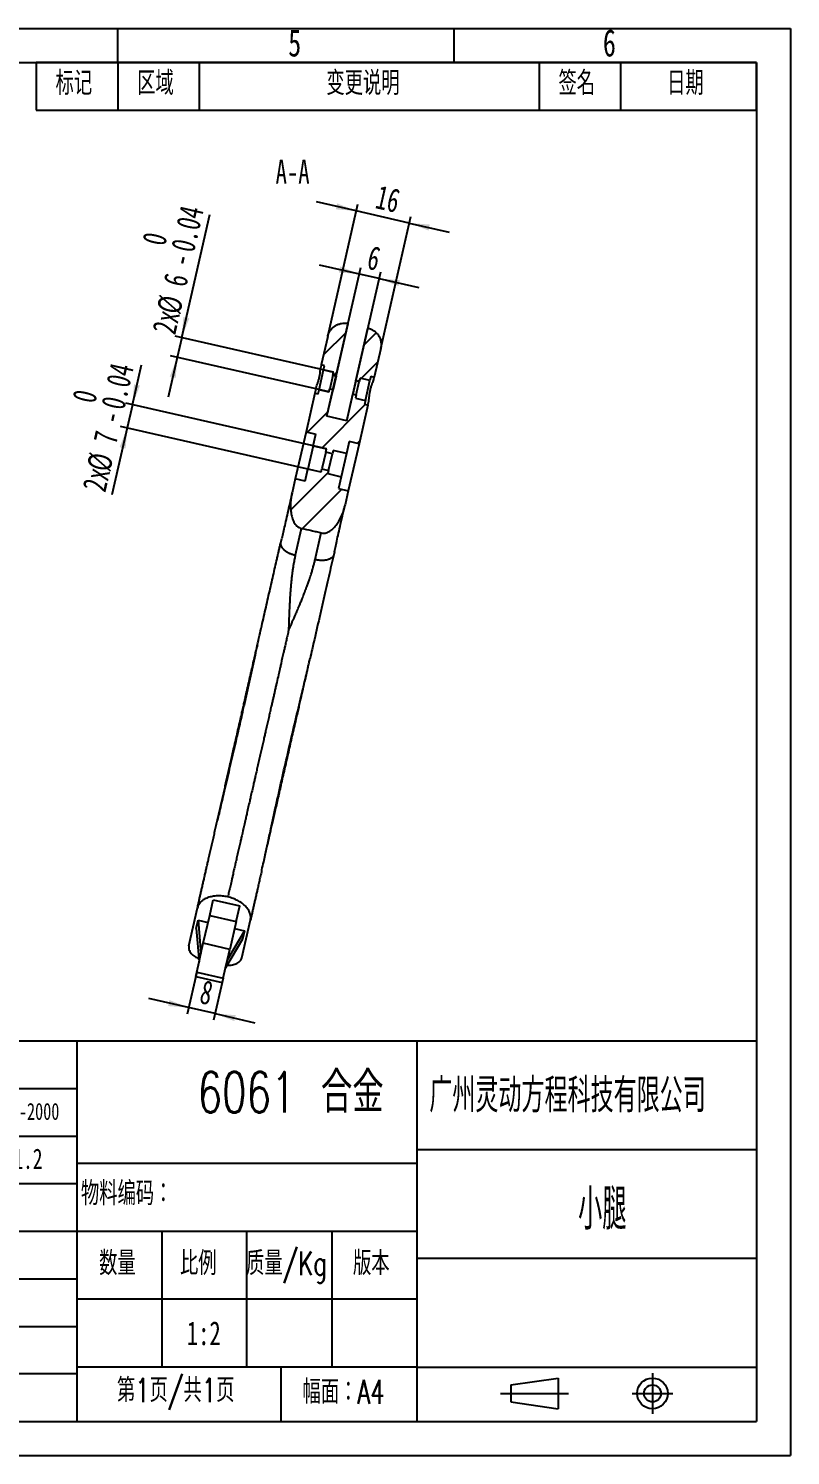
# Model space of a CAD drawing. Extents: x 0 to 297, y 0 to 210.
# Drawn here: x 184.9 to 297, y 0 to 210 of the extents above; entities that cross this region are included whole.
import ezdxf

# ---------------------------------------------------------------- set-up
doc = ezdxf.new("R2010")
doc.units = 0
doc.linetypes.add('SLD-中心线', pattern=[34.29, 30.48, -1.27, 1.27, -1.27])
doc.linetypes.add('SLD-实线', pattern=[0])
doc.layers.get('0').update_dxf_attribs({"linetype": 'CONTINUOUS'})
for name, color, linetype in [('中心线', 6, 'SLD-中心线'), ('图框', 7, 'SLD-实线'), ('尺寸线', 5, 'SLD-实线'), ('粗实线', 7, 'SLD-实线'), ('细实线', 7, 'SLD-实线')]:
    doc.layers.add(name, color=color, linetype=linetype)
doc.styles.add('SLDTEXTSTYLE0', font='TXT', dxfattribs={"width": 0.7, "bigfont": 'bigfont'})
doc.styles.add('SLDTEXTSTYLE1', font='TXT', dxfattribs={"width": 0.7})
doc.styles.add('SLDTEXTSTYLE2', font='TXT', dxfattribs={"width": 0.616621, "bigfont": 'bigfont'})
doc.styles.add('SLDTEXTSTYLE3', font='TXT', dxfattribs={"width": 0.538729, "bigfont": 'bigfont'})
doc.dimstyles.new('SLDDIMSTYLE5', dxfattribs={"dimtxt": 3.5, "dimasz": 3, "dimexe": 0, "dimexo": 0.0625, "dimgap": 0.875, "dimtad": 2, "dimlfac": 2, "dimrnd": 1e-09, "dimzin": 12, "dimtxsty": 'SLDTEXTSTYLE1', "dimsah": 1, "dimcen": 0.09, "dimazin": 3, "dimtol": 1, "dimtm": 0.04, "dimtfac": 1, "dimtmove": 0, "dimatfit": 3, "dimtolj": 1})
doc.dimstyles.new('SLDDIMSTYLE6', dxfattribs={"dimtxt": 3.5, "dimasz": 3, "dimexe": 0, "dimexo": 0.0625, "dimgap": 0.875, "dimtad": 2, "dimlfac": 2, "dimrnd": 1e-09, "dimzin": 12, "dimtxsty": 'SLDTEXTSTYLE1', "dimsah": 1, "dimcen": 0.09, "dimazin": 3, "dimtfac": 1, "dimtmove": 0, "dimatfit": 3, "dimtolj": 1, "dimtzin": 12})

# ---------------------------------------------------------------- blocks, each defined once
blk = doc.blocks.new('SW_TABLEANNOTATION_0')
at = {"layer": '细实线', "color": 0}
for p, q in [((0, 0), (0, -7)), ((0, 0), (12, 0)), ((0, 0), (0, -7)), ((106, 0), (0, 0)), ((12, 0), (12, -7)), ((12, 0), (24, 0)), ((24, 0), (24, -7)), ((24, 0), (74, 0)), ((74, 0), (74, -7)), ((74, 0), (86, 0)), ((86, 0), (86, -7)), ((86, 0), (106, 0)), ((106, 0), (106, -7)), ((106, -7), (106, 0)), ((0, -7), (12, -7)), ((0, -7), (106, -7)), ((12, -7), (24, -7)), ((24, -7), (74, -7)), ((74, -7), (86, -7)), ((86, -7), (106, -7))]:
    blk.add_line(p, q, dxfattribs=at)
at = {"layer": '细实线', "color": 0, "char_height": 3.5, "attachment_point": 1, "style": 'SLDTEXTSTYLE0'}
for s, insert in [('标记', (2.85, -1.28)), ('区域', (14.85, -1.28)), ('变更说明', (42.7, -1.28)), ('签名', (76.85, -1.28)), ('日期', (92.85, -1.28))]:
    blk.add_mtext(s, dxfattribs=dict(at, insert=insert))
blk = doc.blocks.new('SW_TABLEANNOTATION_1')
at = {"layer": '细实线', "color": 0}
for p, q in [((0, 0), (0, -7)), ((0, 0), (5, 0)), ((5, 0), (10, 0)), ((10, 0), (21, 0)), ((21, 0), (33, 0)), ((33, 0), (47, 0)), ((47, 0), (63, 0)), ((63, 0), (80, 0)), ((80, 0), (80, -7)), ((0, -7), (0, -14)), ((0, -7), (5, -7)), ((5, -7), (10, -7)), ((10, -7), (10, -14)), ((10, -7), (21, -7)), ((21, -7), (21, -14)), ((21, -7), (33, -7)), ((33, -7), (33, -14)), ((33, -7), (47, -7)), ((47, -7), (47, -14)), ((47, -7), (63, -7)), ((63, -7), (63, -14)), ((63, -7), (80, -7)), ((80, -7), (80, -14)), ((0, -14), (0, -21)), ((0, -14), (5, -14)), ((5, -14), (10, -14)), ((10, -14), (10, -21)), ((10, -14), (21, -14)), ((21, -14), (21, -21)), ((21, -14), (33, -14)), ((33, -14), (33, -21)), ((33, -14), (47, -14)), ((47, -14), (47, -21)), ((47, -14), (63, -14)), ((63, -14), (63, -21)), ((63, -14), (80, -14)), ((80, -14), (80, -21)), ((0, -21), (0, -28)), ((0, -21), (5, -21)), ((5, -21), (10, -21)), ((10, -21), (21, -21)), ((21, -21), (21, -28)), ((21, -21), (21, -28)), ((21, -21), (33, -21)), ((33, -21), (47, -21)), ((47, -21), (63, -21)), ((63, -21), (80, -21)), ((80, -21), (80, -28)), ((0, -28), (5, -28)), ((5, -28), (10, -28)), ((10, -28), (21, -28)), ((21, -28), (33, -28)), ((33, -28), (47, -28)), ((47, -28), (63, -28)), ((63, -28), (80, -28))]:
    blk.add_line(p, q, dxfattribs=at)
at = {"layer": '细实线', "color": 0, "attachment_point": 1}
for s, insert, char_height, style in [('未注线性尺寸公差', (27.75, -1.56), 3.5, 'SLDTEXTSTYLE0'), ('0-6', (3.13, -9.12), 2.5, 'SLDTEXTSTYLE1'), ('>6-30', (12.24, -9.12), 2.5, 'SLDTEXTSTYLE1'), ('>30-120', (22.64, -9.12), 2.5, 'SLDTEXTSTYLE1'), ('>120-400', (35.1, -9.12), 2.5, 'SLDTEXTSTYLE1'), ('>400-1000', (49.55, -9.12), 2.5, 'SLDTEXTSTYLE1'), ('>1000-2000', (65.5, -9.12), 2.5, 'SLDTEXTSTYLE1'), ('%%p', (1.91, -15.84), 3, 'SLDTEXTSTYLE1'), ('0.1', (4.14, -15.84), 3, 'SLDTEXTSTYLE1'), ('%%p', (12.41, -15.84), 3, 'SLDTEXTSTYLE1'), ('0.2', (14.64, -15.84), 3, 'SLDTEXTSTYLE1'), ('%%p', (23.91, -15.84), 3, 'SLDTEXTSTYLE1'), ('0.3', (26.14, -15.84), 3, 'SLDTEXTSTYLE1'), ('%%p', (36.91, -15.84), 3, 'SLDTEXTSTYLE1'), ('0.5', (39.14, -15.84), 3, 'SLDTEXTSTYLE1'), ('%%p', (51.92, -15.84), 3, 'SLDTEXTSTYLE1'), ('0.8', (54.14, -15.84), 3, 'SLDTEXTSTYLE1'), ('%%p', (68.41, -15.84), 3, 'SLDTEXTSTYLE1'), ('1.2', (70.64, -15.84), 3, 'SLDTEXTSTYLE1'), ('未注角度', (4.38, -22.56), 3.5, 'SLDTEXTSTYLE0'), ('%%p', (47.57, -22.56), 3.5, 'SLDTEXTSTYLE1'), ('1', (50.17, -22.56), 3.5, 'SLDTEXTSTYLE1'), ('%%d', (51.7, -22.56), 3.5, 'SLDTEXTSTYLE1')]:
    blk.add_mtext(s, dxfattribs=dict(at, insert=insert, char_height=char_height, style=style))
blk = doc.blocks.new('_D_6')
at = {"layer": '尺寸线'}
for p, q in [((207.42, 164.52), (211.55, 182.64)), ((229.75, 159.43), (206.45, 164.74)), ((207.42, 164.52), (206.76, 161.6)), ((229.09, 156.51), (205.78, 161.82)), ((206.76, 161.6), (205.42, 155.75))]:
    blk.add_line(p, q, dxfattribs=at)
for points in [[(207.42, 164.52), (208.53, 167.35), (207.65, 167.55)], [(206.76, 161.6), (205.65, 158.77), (206.53, 158.57)]]:
    blk.add_solid(points, dxfattribs=at)
at = {"layer": '尺寸线', "char_height": 3.5, "attachment_point": 1, "rotation": 77.1566, "style": 'SLDTEXTSTYLE1'}
for s, insert in [('0.04', (205.78, 177.66)), ('0', (201.53, 178.63)), ('-', (205.3, 175.56)), ('6', (204.63, 172.57)), ('%%c', (203.7, 168.56)), ('2x', (203.03, 165.57))]:
    blk.add_mtext(s, dxfattribs=dict(at, insert=insert))
blk = doc.blocks.new('_D_7')
at = {"layer": '尺寸线'}
for p, q in [((200.17, 154.64), (201.5, 160.49)), ((228.72, 148.13), (199.19, 154.86)), ((200.17, 154.64), (199.39, 151.22)), ((199.39, 151.22), (197.15, 141.39)), ((227.94, 144.72), (198.41, 151.45))]:
    blk.add_line(p, q, dxfattribs=at)
for points in [[(200.17, 154.64), (201.27, 157.46), (200.39, 157.66)], [(199.39, 151.22), (198.28, 148.4), (199.16, 148.2)]]:
    blk.add_solid(points, dxfattribs=at)
at = {"layer": '尺寸线', "char_height": 3.5, "attachment_point": 1, "rotation": 77.1566, "style": 'SLDTEXTSTYLE1'}
for s, insert in [('0.04', (195.49, 154.49)), ('0', (191.24, 155.46)), ('-', (195.01, 152.39)), ('7', (194.34, 149.4)), ('%%c', (193.41, 145.39)), ('2x', (192.75, 142.39))]:
    blk.add_mtext(s, dxfattribs=dict(at, insert=insert))
blk = doc.blocks.new('_D_8')
at = {"layer": '尺寸线'}
for p, q in [((233.56, 173.87), (227.71, 175.2)), ((228.79, 152.95), (233.78, 174.84)), ((231.71, 152.28), (236.71, 174.18)), ((236.48, 173.2), (233.56, 173.87)), ((236.48, 173.2), (242.33, 171.87))]:
    blk.add_line(p, q, dxfattribs=at)
for points in [[(233.56, 173.87), (230.73, 174.98), (230.53, 174.1)], [(236.48, 173.2), (239.31, 172.1), (239.51, 172.97)]]:
    blk.add_solid(points, dxfattribs=at)
at = {"layer": '尺寸线', "insert": (235.28, 178.11), "char_height": 3.5, "attachment_point": 1, "rotation": 347.1566, "style": 'SLDTEXTSTYLE1'}
blk.add_mtext('6', dxfattribs=at)
blk = doc.blocks.new('_D_9')
at = {"layer": '尺寸线'}
for p, q in [((233.11, 183.16), (227.26, 184.49)), ((228.9, 164.69), (233.34, 184.13)), ((240.91, 181.38), (233.11, 183.16)), ((236.7, 162.92), (241.13, 182.35)), ((240.91, 181.38), (246.76, 180.05))]:
    blk.add_line(p, q, dxfattribs=at)
for points in [[(233.11, 183.16), (230.29, 184.26), (230.09, 183.39)], [(240.91, 181.38), (243.74, 180.27), (243.94, 181.15)]]:
    blk.add_solid(points, dxfattribs=at)
at = {"layer": '尺寸线', "insert": (236.52, 187.01), "char_height": 3.5, "attachment_point": 1, "rotation": 347.1566, "style": 'SLDTEXTSTYLE1'}
blk.add_mtext('16', dxfattribs=at)
blk = doc.blocks.new('_D_10')
at = {"layer": '尺寸线'}
for p, q in [((209.62, 71.13), (208.21, 64.94)), ((213.52, 70.24), (212.11, 64.05)), ((208.43, 65.91), (202.58, 67.25)), ((212.33, 65.02), (208.43, 65.91)), ((212.33, 65.02), (218.18, 63.69))]:
    blk.add_line(p, q, dxfattribs=at)
for points in [[(208.43, 65.91), (205.61, 67.02), (205.41, 66.14)], [(212.33, 65.02), (215.16, 63.92), (215.36, 64.8)]]:
    blk.add_solid(points, dxfattribs=at)
at = {"layer": '尺寸线', "insert": (210.64, 70.04), "char_height": 3.5, "attachment_point": 1, "rotation": 347.1566, "style": 'SLDTEXTSTYLE1'}
blk.add_mtext('8', dxfattribs=at)

msp = doc.modelspace()

# ---------------------------------------------------------------- linework, layer by layer
at = {"color": 7, "linetype": 'SLD-实线'}
for p, q in [((230.1307, 158.8314), (231.8971, 166.579)), ((233.0557, 158.1646), (234.822, 165.9121)), ((228.9032, 164.6942), (227.9433, 160.484)), ((231.6024, 165.2863), (228.281, 161.9649)), ((236.0194, 165.2132), (234.262, 163.4558)), ((236.7031, 162.9159), (235.7432, 158.7057)), ((227.625, 156.8386), (228.2919, 159.7635)), ((227.9433, 160.484), (227.8614, 160.1245)), ((228.4308, 160.3729), (227.9433, 160.484)), ((228.2919, 159.7635), (228.4308, 160.3729)), ((228.2919, 159.7635), (229.7544, 159.4301)), ((236.2574, 160.961), (233.8033, 158.5069)), ((229.6432, 158.9426), (229.1987, 156.9926)), ((229.6432, 158.9426), (229.7544, 159.4301)), ((230.1307, 158.8314), (229.6432, 158.9426)), ((230.1307, 158.8314), (229.6862, 156.8815)), ((230.2763, 159.4701), (229.7292, 158.923)), ((233.0557, 158.1646), (232.6111, 156.2146)), ((233.5432, 158.0534), (233.0557, 158.1646)), ((233.0986, 156.1035), (233.5432, 158.0534)), ((233.6003, 158.3039), (233.3857, 158.0893)), ((233.6543, 158.5409), (233.5432, 158.0534)), ((235.1168, 158.2075), (233.6543, 158.5409)), ((234.4499, 155.2825), (235.1168, 158.2075)), ((235.2557, 158.8168), (235.1168, 158.2075)), ((235.2557, 158.8168), (235.7432, 158.7057)), ((235.6612, 158.3462), (235.7432, 158.7057)), ((226.9986, 156.3403), (225.7038, 150.6611)), ((227.1191, 156.3129), (226.9549, 156.1487)), ((227.1377, 156.9504), (226.9986, 156.3403)), ((226.9986, 156.3403), (227.4861, 156.2292)), ((227.1878, 157.1443), (227.1626, 157.0307)), ((227.4861, 156.2292), (227.625, 156.8386)), ((227.6411, 156.8349), (227.6192, 156.813)), ((229.0875, 156.5051), (227.625, 156.8386)), ((228.7898, 152.9501), (229.6862, 156.8815)), ((229.0875, 156.5051), (229.1987, 156.9926)), ((229.1987, 156.9926), (229.6862, 156.8815)), ((231.7148, 152.2832), (232.6111, 156.2146)), ((232.6111, 156.2146), (233.0986, 156.1035)), ((233.0986, 156.1035), (232.9874, 155.616)), ((232.9874, 155.616), (234.4499, 155.2825)), ((228.9503, 153.6539), (225.9103, 150.614)), ((234.4321, 154.6456), (228.0634, 148.2769)), ((234.7985, 154.562), (233.5037, 148.8828)), ((234.4499, 155.2825), (234.311, 154.6732)), ((234.7985, 154.562), (234.311, 154.6732)), ((234.7985, 154.562), (234.9376, 155.1721)), ((231.7148, 152.2832), (228.7898, 152.9501)), ((225.7038, 150.6611), (224.1256, 143.7387)), ((225.7038, 150.6611), (227.1663, 150.3276)), ((226.7662, 148.5727), (227.1663, 150.3276)), ((232.0412, 149.2162), (231.6411, 147.4612)), ((233.5037, 148.8828), (232.0412, 149.2162)), ((233.6053, 149.3287), (233.2233, 148.9467)), ((226.7662, 148.5727), (225.9882, 145.1602)), ((226.7662, 148.5727), (228.7161, 148.1281)), ((228.605, 147.6406), (228.0493, 145.2032)), ((228.605, 147.6406), (228.7161, 148.1281)), ((229.58, 147.4183), (228.605, 147.6406)), ((229.0242, 144.9809), (229.58, 147.4183)), ((229.6911, 147.9058), (229.58, 147.4183)), ((231.6411, 147.4612), (229.6911, 147.9058)), ((231.6411, 147.4612), (230.8631, 144.0488)), ((233.5037, 148.8828), (231.9254, 141.9604)), ((225.588, 143.4053), (225.9882, 145.1602)), ((227.9381, 144.7157), (225.9882, 145.1602)), ((227.9381, 144.7157), (228.0493, 145.2032)), ((228.0493, 145.2032), (229.0242, 144.9809)), ((229.0242, 144.9809), (228.9131, 144.4934)), ((228.9554, 144.6787), (223.5071, 139.2305)), ((224.1256, 143.7387), (223.6567, 141.6821)), ((225.588, 143.4053), (224.1256, 143.7387)), ((228.9131, 144.4934), (230.8631, 144.0488)), ((230.8631, 144.0488), (230.4629, 142.2938)), ((223.6287, 141.5595), (223.6567, 141.6821)), ((230.9496, 142.1829), (225.178, 136.4112)), ((230.4629, 142.2938), (231.9254, 141.9604)), ((231.9254, 141.9604), (231.4565, 139.9038)), ((231.3945, 139.6381), (231.402, 139.6706)), ((231.4565, 139.9038), (231.4286, 139.7812)), ((221.9795, 134.3259), (222.1268, 134.972)), ((229.8845, 133.0088), (229.7794, 132.5476)), ((208.4594, 75.025), (209.7329, 80.6105)), ((211.5272, 79.4835), (212.0496, 81.7746)), ((212.0496, 81.7746), (215.9495, 80.8855)), ((215.4272, 78.5943), (215.9495, 80.8855)), ((209.5508, 77.5626), (209.8272, 78.7748)), ((209.8272, 78.7748), (211.2896, 78.4413)), ((209.8272, 78.7748), (210.2449, 73.859)), ((210.5903, 75.3741), (211.5272, 79.4835)), ((211.5272, 79.4835), (215.4272, 78.5943)), ((215.4272, 78.5943), (214.4903, 74.485)), ((216.2593, 73.2467), (217.5327, 78.8322)), ((209.5508, 77.5626), (209.9685, 72.6468)), ((216.3757, 76.0066), (213.8685, 71.7577)), ((216.652, 77.2187), (214.1448, 72.9698)), ((215.1896, 77.5522), (216.652, 77.2187)), ((216.652, 77.2187), (216.3757, 76.0066)), ((209.9685, 72.6468), (210.2449, 73.859)), ((210.2449, 73.859), (210.5903, 75.3741)), ((214.4903, 74.485), (210.5903, 75.3741)), ((214.1448, 72.9698), (214.4903, 74.485)), ((209.6231, 71.1317), (209.9685, 72.6468)), ((213.523, 70.2425), (213.8685, 71.7577)), ((213.8685, 71.7577), (214.1448, 72.9698)), ((209.4786, 70.4979), (209.6231, 71.1317)), ((209.4786, 70.4979), (213.3785, 69.6088)), ((209.6231, 71.1317), (213.523, 70.2425)), ((213.523, 70.2425), (213.3785, 69.6088))]:
    msp.add_line(p, q, dxfattribs=at)
at = {"color": 7, "linetype": 'SLD-实线', "flags": 128}
for points in [[(225.0265, 136.444), (224.9657, 136.1769), (224.1278, 132.5013)], [(227.0526, 131.8345), (227.907, 135.5817), (227.9515, 135.777)]]:
    msp.add_lwpolyline(points, dxfattribs=at)
at = {"color": 7, "linetype": 'SLD-实线'}
for points, knots in [([(228.9032, 164.6942), (228.9395, 164.8531), (228.9921, 165.0111), (229.1254, 165.3095), (229.206, 165.451), (229.395, 165.7183), (229.5039, 165.8439), (229.7405, 166.0682), (229.8692, 166.1684), (230.1481, 166.3443), (230.2949, 166.4176), (230.523, 166.505), (230.6005, 166.5305), (230.7586, 166.5739), (230.8395, 166.5919), (231.0823, 166.6334), (231.2448, 166.6449), (231.5712, 166.6363), (231.736, 166.6157), (231.8971, 166.579)], [0, 0, 0, 0, 0.125, 0.125, 0.25, 0.25, 0.375, 0.375, 0.5, 0.5, 0.625, 0.625, 0.6875, 0.6875, 0.75, 0.75, 0.875, 0.875, 1, 1, 1, 1]), ([(234.822, 165.9121), (234.9832, 165.8754), (235.1381, 165.8234), (235.3614, 165.7235), (235.4343, 165.6865), (235.577, 165.6051), (235.6469, 165.5604), (235.8475, 165.4179), (235.9704, 165.311), (236.1952, 165.0732), (236.2971, 164.9414), (236.4706, 164.6648), (236.5434, 164.5189), (236.6606, 164.2112), (236.7038, 164.052), (236.7581, 163.7305), (236.7697, 163.5659), (236.7601, 163.2369), (236.7394, 163.075), (236.7031, 162.9159)], [0, 0, 0, 0, 0.125, 0.125, 0.1875, 0.1875, 0.25, 0.25, 0.375, 0.375, 0.5, 0.5, 0.625, 0.625, 0.75, 0.75, 0.875, 0.875, 1, 1, 1, 1]), ([(227.1377, 156.9504), (227.1625, 157.0592), (227.1977, 157.176), (227.2828, 157.4257), (227.3327, 157.5597), (227.4325, 157.8353), (227.4836, 157.9795), (227.5774, 158.2759), (227.6193, 158.4252), (227.6892, 158.7269), (227.7172, 158.8801), (227.7589, 159.1728), (227.7733, 159.3156), (227.7965, 159.585), (227.8054, 159.7096), (227.8223, 159.8801), (227.8286, 159.9346), (227.8433, 160.0355), (227.8517, 160.082), (227.8614, 160.1245)], [0, 0, 0, 0, 0.125, 0.125, 0.25, 0.25, 0.375, 0.375, 0.5, 0.5, 0.625, 0.625, 0.75, 0.75, 0.875, 0.875, 0.9375, 0.9375, 1, 1, 1, 1]), ([(234.9376, 155.1721), (234.9624, 155.2809), (234.9813, 155.4013), (235.0131, 155.6631), (235.0264, 155.8054), (235.0569, 156.0968), (235.0743, 156.2487), (235.1202, 156.5562), (235.1482, 156.7087), (235.2171, 157.0105), (235.2583, 157.1606), (235.3469, 157.4427), (235.3949, 157.5777), (235.4889, 157.8312), (235.5339, 157.9475), (235.6106, 158.1625), (235.6418, 158.2611), (235.6612, 158.3462)], [0, 0, 0, 0, 0.125, 0.125, 0.25, 0.25, 0.375, 0.375, 0.5, 0.5, 0.625, 0.625, 0.75, 0.75, 0.875, 0.875, 1, 1, 1, 1]), ([(234.9482, 155.2426), (234.9559, 155.2751), (234.9645, 155.3111), (234.973, 155.3479), (234.9738, 155.3515)], [0, 0, 0, 0, 0.90009737, 1, 1, 1, 1]), ([(223.6037, 141.4428), (223.5044, 141.002), (223.2965, 140.0793), (222.9965, 138.7441), (222.7085, 137.478), (222.4541, 136.3738), (222.2585, 135.5453), (222.1595, 135.11), (222.1281, 134.9717)], [0, 0, 0, 0, 0.19544846, 0.40918969, 0.60248987, 0.77553826, 0.92870893, 1, 1, 1, 1]), ([(223.6567, 141.6821), (223.5481, 141.2057), (223.4717, 140.7231), (223.4259, 139.9862), (223.4222, 139.7392), (223.4403, 139.2493), (223.4618, 139.0054), (223.5336, 138.5204), (223.5841, 138.2776), (223.6871, 137.9224), (223.726, 137.8055), (223.8151, 137.5758), (223.8656, 137.4622), (223.9805, 137.2438), (224.0446, 137.139), (224.1915, 136.9418), (224.2756, 136.8484), (224.462, 136.6875), (224.5654, 136.6189), (224.789, 136.5103), (224.9059, 136.4715), (225.0266, 136.444)], [0, 0, 0, 0, 0.25, 0.25, 0.375, 0.375, 0.5, 0.5, 0.625, 0.625, 0.6875, 0.6875, 0.75, 0.75, 0.8125, 0.8125, 0.875, 0.875, 0.9375, 0.9375, 1, 1, 1, 1]), ([(227.9515, 135.7771), (228.0719, 135.7497), (228.1963, 135.7333), (228.4447, 135.7329), (228.567, 135.7486), (228.808, 135.8118), (228.9236, 135.8584), (229.1426, 135.9718), (229.2476, 136.0393), (229.5461, 136.2614), (229.7223, 136.4328), (230.0486, 136.8023), (230.1981, 137.0012), (230.6061, 137.6138), (230.8307, 138.0483), (231.1107, 138.7313), (231.1942, 138.9643), (231.34, 139.4315), (231.4025, 139.6669), (231.4565, 139.9038)], [0, 0, 0, 0, 0.0625, 0.0625, 0.125, 0.125, 0.1875, 0.1875, 0.25, 0.25, 0.375, 0.375, 0.5, 0.5, 0.75, 0.75, 0.875, 0.875, 1, 1, 1, 1]), ([(229.8834, 133.0091), (229.9142, 133.1448), (230.0068, 133.552), (230.1839, 134.3606), (230.4305, 135.4541), (230.7293, 136.7601), (231.0566, 138.1732), (231.2846, 139.1615), (231.3945, 139.6381)], [0, 0, 0, 0, 0.07003928, 0.2102027, 0.37722455, 0.5715521, 0.79336774, 1, 1, 1, 1]), ([(225.0265, 136.444), (225.5141, 136.333), (226.0055, 136.2394), (226.7373, 136.0749), (226.9804, 136.0164), (227.4657, 135.8954), (227.7078, 135.8327), (227.9515, 135.777)], [0, 0, 0, 0, 0.5, 0.5, 0.75, 0.75, 1, 1, 1, 1]), ([(216.9959, 112.4669), (217.0347, 112.6373), (217.1124, 112.9781), (217.2285, 113.4871), (217.3441, 113.9945), (217.4594, 114.5002), (217.5743, 115.0041), (217.7651, 115.8409), (218.0302, 117.0037), (218.3668, 118.4802), (218.699, 119.9373), (219.1356, 121.8521), (219.6689, 124.191), (220.1835, 126.4483), (220.583, 128.2004), (220.8762, 129.4867), (221.1629, 130.744), (221.3961, 131.7667), (221.5791, 132.5694), (221.7145, 133.1633), (221.8482, 133.7498), (221.9357, 134.1339), (221.9795, 134.3259)], [0, 0, 0, 0, 0.020836262, 0.041669134, 0.062500599, 0.083332643, 0.104167248, 0.125006399, 0.187502416, 0.250008833, 0.31250485, 0.375011268, 0.500000307, 0.624989346, 0.687485363, 0.749991781, 0.812487797, 0.874994215, 0.906247061, 0.937494508, 0.968743255, 1, 1, 1, 1]), ([(221.9795, 134.3259), (221.9755, 134.3058), (221.9675, 134.2663), (221.9625, 134.2065), (221.962, 134.1479), (221.9663, 134.0901), (221.9749, 134.0332), (221.9875, 133.9771), (222.0037, 133.9217), (222.0235, 133.8671), (222.0466, 133.8132), (222.0729, 133.76), (222.1023, 133.7076), (222.1345, 133.6559), (222.1695, 133.6049), (222.2073, 133.5545), (222.2477, 133.5048), (222.2908, 133.4558), (222.3364, 133.4073), (222.3846, 133.3595), (222.4353, 133.3124), (222.5064, 133.2501), (222.6018, 133.1737), (222.7263, 133.0847), (222.8608, 132.9986), (223.0055, 132.9155), (223.1611, 132.8356), (223.3282, 132.7591), (223.5075, 132.6865), (223.7002, 132.6184), (223.9077, 132.5547), (224.0529, 132.5195), (224.1277, 132.5013)], [0, 0, 0, 0, 0.03012953, 0.0591891, 0.08735102, 0.11472167, 0.14142446, 0.16756628, 0.19321825, 0.21841513, 0.24319438, 0.2676014, 0.29168267, 0.31547996, 0.33903298, 0.36238061, 0.38555996, 0.40860576, 0.43155016, 0.45442243, 0.47724847, 0.50005013, 0.54592402, 0.59194247, 0.63832477, 0.68533664, 0.73327481, 0.7824601, 0.83323213, 0.88593644, 0.94120244, 1, 1, 1, 1]), ([(224.1278, 132.5013), (224.1075, 132.4107), (224.067, 132.2302), (224.0248, 132.0264), (223.9931, 131.8682), (223.9576, 131.6873), (223.9198, 131.4838), (223.8839, 131.2804), (223.8529, 131.1006), (223.801, 130.7854), (223.7392, 130.3767), (223.6768, 129.9195), (223.6306, 129.5505), (223.5817, 129.1313), (223.5417, 128.7559), (223.5094, 128.4255), (223.4896, 128.2145), (223.4751, 128.0535), (223.4633, 127.9175), (223.4519, 127.7843), (223.4409, 127.6511), (223.4302, 127.5178), (223.4214, 127.4068), (223.4094, 127.2513), (223.3963, 127.0735), (223.3774, 126.8068), (223.3504, 126.4044), (223.3261, 125.9995), (223.3058, 125.6345), (223.2832, 125.2121), (223.2629, 124.7884), (223.2441, 124.3628), (223.2319, 124.0765), (223.2184, 123.7441), (223.2037, 123.3661), (223.1924, 123.0608), (223.1841, 122.8259), (223.1775, 122.6366), (223.1702, 122.4208), (223.1629, 122.2043), (223.1564, 122.0106), (223.1483, 121.7684), (223.1411, 121.5504), (223.1363, 121.4051)], [0, 0, 0, 0, 0.02503258, 0.04989029, 0.0561049, 0.06853362, 0.09960517, 0.11190786, 0.12420992, 0.14880861, 0.19799838, 0.2355586, 0.27311543, 0.29815061, 0.34919336, 0.37471158, 0.38746974, 0.40622015, 0.41820522, 0.42419781, 0.44217468, 0.45415841, 0.4601489, 0.47212804, 0.49608631, 0.50806372, 0.54399471, 0.60447677, 0.61705159, 0.64219659, 0.71812552, 0.7309457, 0.75658171, 0.79503169, 0.82025906, 0.85810359, 0.8770259, 0.88333166, 0.90895203, 0.93497128, 0.94147106, 0.96097567, 1, 1, 1, 1]), ([(229.7794, 132.5476), (229.5417, 131.505), (229.0662, 129.4196), (228.2898, 126.0141), (227.4704, 122.4203), (226.804, 119.4972), (226.402, 117.7341), (226.2985, 117.28)], [0, 0, 0, 0, 0.23001581, 0.46008649, 0.69014466, 0.92019007, 1, 1, 1, 1]), ([(229.7793, 132.5477), (229.7743, 132.528), (229.7643, 132.4892), (229.7432, 132.433), (229.7181, 132.3797), (229.6888, 132.3289), (229.6614, 132.2886), (229.6149, 132.2278), (229.5556, 132.1644), (229.4866, 132.1063), (229.4392, 132.0705), (229.3666, 132.0198), (229.2772, 131.9686), (229.1416, 131.9051), (228.9754, 131.8415), (228.766, 131.7869), (228.5656, 131.7524), (228.381, 131.7301), (228.2286, 131.7208), (228.0995, 131.7182), (228.0104, 131.7178), (227.8712, 131.7211), (227.7268, 131.7302), (227.5936, 131.7431), (227.4762, 131.7572), (227.341, 131.7771), (227.2179, 131.7994), (227.1211, 131.8191), (227.0756, 131.8293), (227.0526, 131.8345)], [0, 0, 0, 0, 0.02979848, 0.05878725, 0.08745046, 0.11489503, 0.14206062, 0.15538038, 0.21998009, 0.25676888, 0.26886336, 0.29279541, 0.36317899, 0.38628852, 0.45526157, 0.54682608, 0.5928304, 0.63884193, 0.70908436, 0.72098355, 0.74500828, 0.78167247, 0.83285359, 0.85919271, 0.88617797, 0.92449546, 0.96436831, 0.98199694, 1, 1, 1, 1]), ([(223.1364, 121.405), (223.1951, 121.5382), (223.2831, 121.7379), (223.3808, 121.9598), (223.459, 122.1373), (223.5462, 122.3356), (223.6331, 122.5334), (223.7092, 122.7069), (223.8035, 122.9222), (223.9257, 123.2023), (224.0764, 123.5493), (224.2085, 123.8547), (224.3215, 124.118), (224.489, 124.5097), (224.6544, 124.9002), (224.8172, 125.2907), (224.9571, 125.6283), (225.1106, 126.0037), (225.2607, 126.378), (225.3592, 126.6265), (225.4244, 126.7923), (225.481, 126.9376), (225.5212, 127.0414), (225.5693, 127.1661), (225.6171, 127.2909), (225.6645, 127.4159), (225.7128, 127.5435), (225.7696, 127.6949), (225.8432, 127.8936), (225.9574, 128.2053), (226.084, 128.5609), (226.2217, 128.9599), (226.34, 129.3124), (226.4818, 129.7516), (226.6033, 130.1466), (226.6931, 130.4531), (226.7432, 130.6286), (226.799, 130.8275), (226.8531, 131.0272), (226.8996, 131.2056), (226.9395, 131.3618), (226.9898, 131.5638), (227.0315, 131.744), (227.0525, 131.8345)], [0, 0, 0, 0, 0.03904435, 0.05855825, 0.06506111, 0.09109269, 0.11672076, 0.12302727, 0.14195198, 0.17980193, 0.20503346, 0.24348801, 0.26912731, 0.28194907, 0.35787422, 0.38301536, 0.39558816, 0.45605689, 0.49197947, 0.50395405, 0.52790644, 0.53988253, 0.54587148, 0.55785208, 0.57582426, 0.58181533, 0.59379755, 0.61254672, 0.62530525, 0.65082467, 0.70186883, 0.72690349, 0.76445764, 0.80201525, 0.85120254, 0.87580036, 0.88810195, 0.9004041, 0.93146986, 0.94389612, 0.95010947, 0.97496181, 1, 1, 1, 1]), ([(223.1363, 121.4051), (223.1095, 121.2873), (223.056, 121.0521), (222.975, 120.6973), (222.87, 120.2369), (222.7405, 119.6696), (222.6177, 119.1285), (222.5047, 118.6323), (222.3187, 117.8204), (222.1319, 116.9993), (221.9431, 116.1713), (221.8174, 115.6199), (221.6281, 114.7899), (221.4375, 113.9539), (221.2672, 113.2068), (221.1391, 112.6452), (221.0109, 112.0829), (220.8825, 111.5196), (220.7538, 110.9547), (220.6675, 110.5764), (220.6244, 110.3874)], [0, 0, 0, 0, 0.03402487, 0.06798321, 0.10187591, 0.1656379, 0.229106, 0.25429732, 0.30458246, 0.45533648, 0.48035284, 0.53030343, 0.6050325, 0.70418401, 0.75380604, 0.80334049, 0.85258624, 0.90175357, 0.95091192, 1, 1, 1, 1]), ([(218.554, 119.2995), (218.4985, 119.056), (218.3185, 118.2662), (218.0053, 116.8734), (217.618, 115.135), (217.2239, 113.3529), (216.8287, 111.5619), (216.3547, 109.4235), (215.7793, 106.8607), (215.0754, 103.7989), (214.4534, 101.1347), (213.9436, 98.9581), (213.58, 97.4134), (213.2519, 96.0139), (212.9737, 94.8164), (212.7837, 93.9913), (212.6866, 93.5652), (212.6651, 93.4708)], [0, 0, 0, 0, 0.0295548, 0.09583293, 0.16587074, 0.23580597, 0.30566574, 0.37551099, 0.48467064, 0.60229675, 0.7284976, 0.79099122, 0.85219324, 0.90571527, 0.95139, 0.98923098, 1, 1, 1, 1]), ([(219.192, 86.11), (219.1976, 86.1346), (219.2905, 86.5416), (219.4607, 87.2902), (219.6922, 88.3168), (219.8982, 89.2442), (220.0969, 90.1675), (220.3395, 91.303), (220.6478, 92.7506), (221.0349, 94.5492), (221.607, 97.1273), (222.3565, 100.4092), (223.2494, 104.3137), (223.9959, 107.5092), (224.5814, 109.9799), (224.9842, 111.67), (225.3543, 113.224), (225.6781, 114.5961), (225.9273, 115.6656), (226.1126, 116.4688), (226.2228, 116.949), (226.2823, 117.2095), (226.2984, 117.28)], [0, 0, 0, 0, 0.00238326, 0.03954308, 0.07155696, 0.10023996, 0.12754785, 0.15921957, 0.20791404, 0.26478412, 0.32979065, 0.45275177, 0.57695307, 0.70282136, 0.76070894, 0.81721931, 0.86804789, 0.91301557, 0.95213479, 0.97362662, 0.99285544, 1, 1, 1, 1]), ([(224.4884, 109.3456), (224.6137, 109.8955), (224.9554, 111.3943), (225.4323, 113.4866), (225.7789, 115.0148), (225.9155, 115.6175)], [0, 0, 0, 0, 0.25979912, 0.7080804, 1, 1, 1, 1]), ([(216.571, 110.6035), (216.5948, 110.7078), (216.6424, 110.9166), (216.7136, 111.2287), (216.7963, 111.5917), (216.8905, 112.005), (216.9607, 112.3129), (216.9959, 112.4669)], [0, 0, 0, 0, 0.16664008, 0.33330007, 0.50000169, 0.74996624, 1, 1, 1, 1]), ([(214.5408, 101.6989), (214.5751, 101.8489), (214.6435, 102.149), (214.746, 102.5987), (214.8485, 103.0481), (214.9509, 103.4973), (215.1043, 104.1704), (215.3086, 105.0665), (215.5632, 106.1833), (215.817, 107.2962), (216.0416, 108.2813), (216.2373, 109.1398), (216.4046, 109.8734), (216.5155, 110.3601), (216.571, 110.6035)], [0, 0, 0, 0, 0.05000056, 0.09999642, 0.14999231, 0.19999293, 0.25000301, 0.37498774, 0.50000087, 0.62498627, 0.74999872, 0.83333012, 0.91665659, 1, 1, 1, 1]), ([(219.7114, 88.4056), (219.8451, 88.9931), (220.0824, 90.0362), (220.4372, 91.5936), (220.7914, 93.148), (221.1908, 94.899), (221.6369, 96.8533), (222.13, 99.0125), (222.6414, 101.2506), (223.1667, 103.5513), (223.7021, 105.8975), (224.1473, 107.8493), (224.4118, 109.0098), (224.4884, 109.3456)], [0, 0, 0, 0, 0.082608768, 0.146675975, 0.219523737, 0.302065746, 0.394468876, 0.496949696, 0.609792722, 0.715052498, 0.828475982, 0.950367282, 1, 1, 1, 1]), ([(220.6244, 110.3874), (220.5971, 110.2677), (220.5426, 110.0285), (220.4603, 109.6679), (220.3778, 109.3063), (220.3103, 109.0104), (220.2704, 108.8351), (220.2581, 108.781)], [0, 0, 0, 0, 0.22544711, 0.45056986, 0.6753592, 0.89983593, 1, 1, 1, 1]), ([(220.2582, 108.781), (220.2276, 108.6465), (220.1663, 108.3771), (220.0741, 107.9715), (219.9814, 107.5654), (219.8893, 107.162), (219.782, 106.6928), (219.6589, 106.1542), (219.5048, 105.4763), (219.334, 104.7273), (219.1476, 103.9101), (218.9588, 103.082), (218.7678, 102.2442), (218.5803, 101.422), (218.4572, 100.8821), (218.3986, 100.6254)], [0, 0, 0, 0, 0.05030385, 0.10079769, 0.15125455, 0.20145069, 0.25059992, 0.32518917, 0.40062465, 0.5005844, 0.6006802, 0.70034107, 0.80351595, 0.90655525, 1, 1, 1, 1]), ([(211.3728, 87.8033), (211.4036, 87.9386), (211.4653, 88.2091), (211.5581, 88.6162), (211.6511, 89.0241), (211.7443, 89.433), (211.8378, 89.8428), (211.9314, 90.2535), (212.0252, 90.6652), (212.1506, 91.2151), (212.3078, 91.9043), (212.4969, 92.7339), (212.6866, 93.5659), (212.94, 94.6776), (213.1942, 95.7925), (213.4488, 96.909), (213.6398, 97.7468), (213.8308, 98.5848), (214.0218, 99.4224), (214.2127, 100.2596), (214.3397, 100.8169), (214.4033, 101.0955)], [0, 0, 0, 0, 0.03126032, 0.06251111, 0.09375574, 0.12499757, 0.15623997, 0.1874863, 0.21873993, 0.25000423, 0.31249535, 0.37500465, 0.43749577, 0.50000507, 0.62499875, 0.68748987, 0.74999917, 0.81249028, 0.87499958, 0.93749525, 1, 1, 1, 1]), ([(218.2346, 99.907), (218.1912, 99.7163), (218.1009, 99.3194), (217.9416, 98.6202), (217.7578, 97.8145), (217.5755, 97.0145), (217.3248, 95.9152), (217.096, 94.9123), (216.8907, 94.0113), (216.7533, 93.4086), (216.547, 92.5032), (216.3412, 91.6008), (216.1587, 90.8007), (216.0302, 90.2367), (215.8642, 89.5082), (215.6812, 88.707), (215.5592, 88.1713), (215.4972, 87.8988)], [0, 0, 0, 0, 0.04735681, 0.09856431, 0.17340827, 0.24703738, 0.29669835, 0.44572421, 0.49560792, 0.520582, 0.59564067, 0.72117351, 0.74629643, 0.79663737, 0.86312399, 0.93036125, 1, 1, 1, 1]), ([(218.3986, 100.6254), (218.3715, 100.5062), (218.317, 100.2665), (218.2622, 100.0273), (218.2346, 99.907)], [0, 0, 0, 0, 0.497459091, 1, 1, 1, 1]), ([(210.2446, 82.855), (210.2673, 82.9545), (210.3126, 83.1534), (210.3811, 83.4538), (210.4499, 83.7556), (210.5422, 84.1601), (210.6583, 84.6695), (210.7989, 85.2863), (210.9407, 85.9084), (211.0837, 86.5354), (211.2276, 87.1667), (211.3244, 87.5911), (211.3728, 87.8033)], [0, 0, 0, 0, 0.06249637, 0.12499003, 0.18748947, 0.25000318, 0.37497953, 0.50000212, 0.62497846, 0.75000105, 0.87498897, 1, 1, 1, 1]), ([(215.4972, 87.8988), (215.4711, 87.7839), (215.4187, 87.5538), (215.3404, 87.2101), (215.2619, 86.8668), (215.1836, 86.5238), (215.099, 86.1523), (215.0243, 85.8245), (214.9348, 85.4323), (214.8373, 85.0041), (214.7241, 84.5086), (214.62, 84.0508), (214.5565, 83.7725), (214.5247, 83.633)], [0, 0, 0, 0, 0.07843204, 0.15706185, 0.23594022, 0.31509877, 0.39452498, 0.49435699, 0.54445238, 0.67029005, 0.79730709, 0.89839059, 1, 1, 1, 1]), ([(219.1726, 86.025), (219.1449, 85.9037), (219.0896, 85.6609), (219.007, 85.2986), (218.9247, 84.9376), (218.8427, 84.5781), (218.7611, 84.2201), (218.6798, 83.8636), (218.5787, 83.42), (218.4581, 82.8912), (218.3188, 82.2802), (218.1807, 81.6745), (218.0899, 81.276), (218.0444, 81.0767)], [0, 0, 0, 0, 0.07145514, 0.14288048, 0.21428868, 0.28569244, 0.35710442, 0.42853731, 0.50000378, 0.62502815, 0.74999033, 0.87495828, 1, 1, 1, 1]), ([(209.7329, 80.6105), (209.7753, 80.7966), (209.8601, 81.1686), (209.9879, 81.729), (210.116, 82.2909), (210.2017, 82.667), (210.2446, 82.855)], [0, 0, 0, 0, 0.25000527, 0.5, 0.74999473, 1, 1, 1, 1]), ([(214.1976, 82.1987), (213.9373, 82.258), (213.6773, 82.3001), (213.158, 82.3506), (212.8966, 82.3588), (212.395, 82.3406), (212.1527, 82.3147), (211.8018, 82.2504), (211.687, 82.2246), (211.4666, 82.1657), (211.3604, 82.1325), (211.1557, 82.0586), (211.0573, 82.0179), (210.8682, 81.929), (210.7771, 81.8806), (210.5198, 81.7259), (210.3695, 81.611), (210.1102, 81.3583), (210.0005, 81.219), (209.8309, 80.9262), (209.77, 80.7722), (209.7329, 80.6105)], [0, 0, 0, 0, 0.125, 0.125, 0.25, 0.25, 0.375, 0.375, 0.4375, 0.4375, 0.5, 0.5, 0.5625, 0.5625, 0.625, 0.625, 0.75, 0.75, 0.875, 0.875, 1, 1, 1, 1]), ([(217.5327, 78.8322), (217.5694, 78.9943), (217.581, 79.1588), (217.5558, 79.4926), (217.519, 79.6619), (217.4258, 79.9197), (217.3884, 80.0058), (217.3026, 80.1752), (217.2539, 80.259), (217.1453, 80.4249), (217.0853, 80.507), (216.9538, 80.6693), (216.8818, 80.75), (216.651, 80.9857), (216.4786, 81.1339), (216.1927, 81.3427), (216.0928, 81.4101), (215.8835, 81.5402), (215.7745, 81.6026), (215.4406, 81.7785), (215.2066, 81.8824), (214.8383, 82.0179), (214.712, 82.0597), (214.4569, 82.1352), (214.328, 82.1691), (214.1976, 82.1987)], [0, 0, 0, 0, 0.125, 0.125, 0.25, 0.25, 0.3125, 0.3125, 0.375, 0.375, 0.4375, 0.4375, 0.5, 0.5, 0.625, 0.625, 0.6875, 0.6875, 0.75, 0.75, 0.875, 0.875, 0.9375, 0.9375, 1, 1, 1, 1]), ([(214.5247, 83.6329), (214.4701, 83.3937), (214.3607, 82.9142), (214.2521, 82.4376), (214.1977, 82.1987)], [0, 0, 0, 0, 0.498872919, 1, 1, 1, 1]), ([(218.0444, 81.0767), (218.0016, 80.8887), (217.9158, 80.5126), (217.7877, 79.9507), (217.66, 79.3903), (217.5751, 79.0183), (217.5327, 78.8322)], [0, 0, 0, 0, 0.25000527, 0.5, 0.74999473, 1, 1, 1, 1]), ([(208.4595, 75.0248), (208.4465, 74.8381), (208.4205, 74.4646), (208.7591, 73.8931), (209.2742, 73.4176), (209.7298, 73.2156), (209.9277, 73.1279)], [0, 0, 0, 0, 0.26875698, 0.53792613, 0.79930734, 1, 1, 1, 1]), ([(214.1133, 72.1726), (214.17, 72.165), (214.4992, 72.1205), (215.0692, 72.2169), (215.7083, 72.4645), (216.1155, 72.8347), (216.2165, 73.1242), (216.2591, 73.2465)], [0, 0, 0, 0, 0.05210224, 0.30264534, 0.55532322, 0.81216046, 1, 1, 1, 1])]:
    msp.add_open_spline(points, degree=3, knots=knots, dxfattribs=at)
msp.add_open_spline([(214.4033, 101.0955), (214.4262, 101.196), (214.472, 101.397), (214.5179, 101.5983), (214.5408, 101.6989)], degree=3, dxfattribs=at)
at = {"layer": '中心线'}
for p, q in [((276.6808, 12.1343), (276.6808, 6.1343)), ((254.3263, 9.1343), (264.3263, 9.1343)), ((273.6808, 9.1343), (279.6808, 9.1343))]:
    msp.add_line(p, q, dxfattribs=at)
at = {"layer": '粗实线'}
for p, q in [((25, 205), (292, 205)), ((292, 205), (292, 5)), ((112, 61), (292, 61)), ((255.8263, 10.3843), (262.8263, 11.3843)), ((262.8263, 11.3843), (262.8263, 6.8843)), ((255.8263, 10.3843), (255.8263, 7.8843)), ((255.8263, 7.8843), (262.8263, 6.8843)), ((25, 5), (292, 5))]:
    msp.add_line(p, q, dxfattribs=at)
for radius in [2.25, 1.25]:
    msp.add_circle((276.6808, 9.1343), radius, dxfattribs=at)
at = {"layer": '细实线'}
for p, q in [((0, 210), (297, 210)), ((198, 205), (198, 210)), ((247.5, 205), (247.5, 210)), ((297, 210), (297, 0)), ((192, 61), (192, 5)), ((242, 61), (242, 5)), ((292, 45), (242, 45)), ((192, 43), (242, 43)), ((112, 33), (192, 33)), ((192, 33), (242, 33)), ((204.5, 33), (204.5, 13)), ((217, 13), (217, 33)), ((229.5, 33), (229.5, 13)), ((292, 29), (242, 29)), ((112, 26), (192, 26)), ((242, 23), (192, 23)), ((112, 19), (192, 19)), ((242, 13), (192, 13)), ((222, 13), (222, 5)), ((242, 13), (292, 13)), ((192, 12), (112, 12)), ((0, 0), (297, 0))]:
    msp.add_line(p, q, dxfattribs=at)

# ---------------------------------------------------------------- block references
for name, p in [('SW_TABLEANNOTATION_0', (186, 205)), ('SW_TABLEANNOTATION_1', (112.0008, 61.007))]:
    msp.add_blockref(name, p, dxfattribs=at)

# ---------------------------------------------------------------- texts
at = {"layer": '图框'}
for s, insert, char_height, attachment_point, style in [('5', (223.0885, 209.8869), 4, 1, 'SLDTEXTSTYLE1'), ('6', (269.4005, 209.8869), 4, 1, 'SLDTEXTSTYLE1'), ('6061 合金', (223.4447, 56.4554), 6, 2, 'SLDTEXTSTYLE0'), ('广州灵动方程科技有限公司', (243.8452, 55.4969), 5, 1, 'SLDTEXTSTYLE2'), ('物料编码：', (192.5793, 40.3195), 3.5, 1, 'SLDTEXTSTYLE0'), ('小腿', (269.302, 39.2437), 6, 2, 'SLDTEXTSTYLE3'), ('数量', (195.2585, 30.0414), 3.5, 1, 'SLDTEXTSTYLE0'), ('比例', (207.1525, 30.0414), 3.5, 1, 'SLDTEXTSTYLE0'), ('质量/Kg', (216.882, 30.0414), 3.5, 1, 'SLDTEXTSTYLE0'), ('版本', (232.6177, 30.0414), 3.5, 1, 'SLDTEXTSTYLE0'), ('1:2', (208.156, 19.739), 3.5, 1, 'SLDTEXTSTYLE1'), ('第1页/共1页', (197.8882, 11.3599), 3.5, 1, 'SLDTEXTSTYLE0'), ('幅面：A4', (225.1925, 11.1165), 3.5, 1, 'SLDTEXTSTYLE0')]:
    msp.add_mtext(s, dxfattribs=dict(at, insert=insert, char_height=char_height, attachment_point=attachment_point, style=style))
at = {"layer": '细实线', "insert": (223.7319, 190.6921), "char_height": 3.5, "attachment_point": 2, "style": 'SLDTEXTSTYLE1'}
msp.add_mtext('A-A', dxfattribs=at)

# ---------------------------------------------------------------- dimensions: what is measured, and where the dimension line sits
at = {"layer": '尺寸线'}
for base, p1, p2, picture, middle in [((233.1128, 183.1577), (236.7031, 162.9159), (228.9032, 164.6942), '_D_9', (237.0127, 182.2686)), ((233.5593, 173.8694), (231.7148, 152.2832), (228.7898, 152.9501), '_D_8', (235.0217, 173.536)), ((208.4334, 65.9135), (213.523, 70.2425), (209.6231, 71.1317), '_D_10', (210.3833, 65.4689))]:
    dim = msp.add_linear_dim(base=base, p1=p1, p2=p2, angle=347.156578, dimstyle='SLDDIMSTYLE6', dxfattribs=at)
    dim.commit()
    dim.dimension.update_dxf_attribs({"geometry": picture, "text_midpoint": middle, "dimtype": 160})
for base, p1, p2, picture, middle in [((206.755, 161.5967), (229.7544, 159.4301), (229.0875, 156.5051), '_D_6', (209.4921, 173.602)), ((199.3879, 151.2249), (228.7161, 148.1281), (227.9381, 144.7157), '_D_7', (199.2067, 150.43))]:
    dim = msp.add_linear_dim(base=base, p1=p1, p2=p2, angle=77.156578, text='2x%%c<>', dimstyle='SLDDIMSTYLE5', dxfattribs=at)
    dim.commit()
    dim.dimension.update_dxf_attribs({"geometry": picture, "text_midpoint": middle, "dimtype": 160})

doc.saveas('drawing.dxf')
